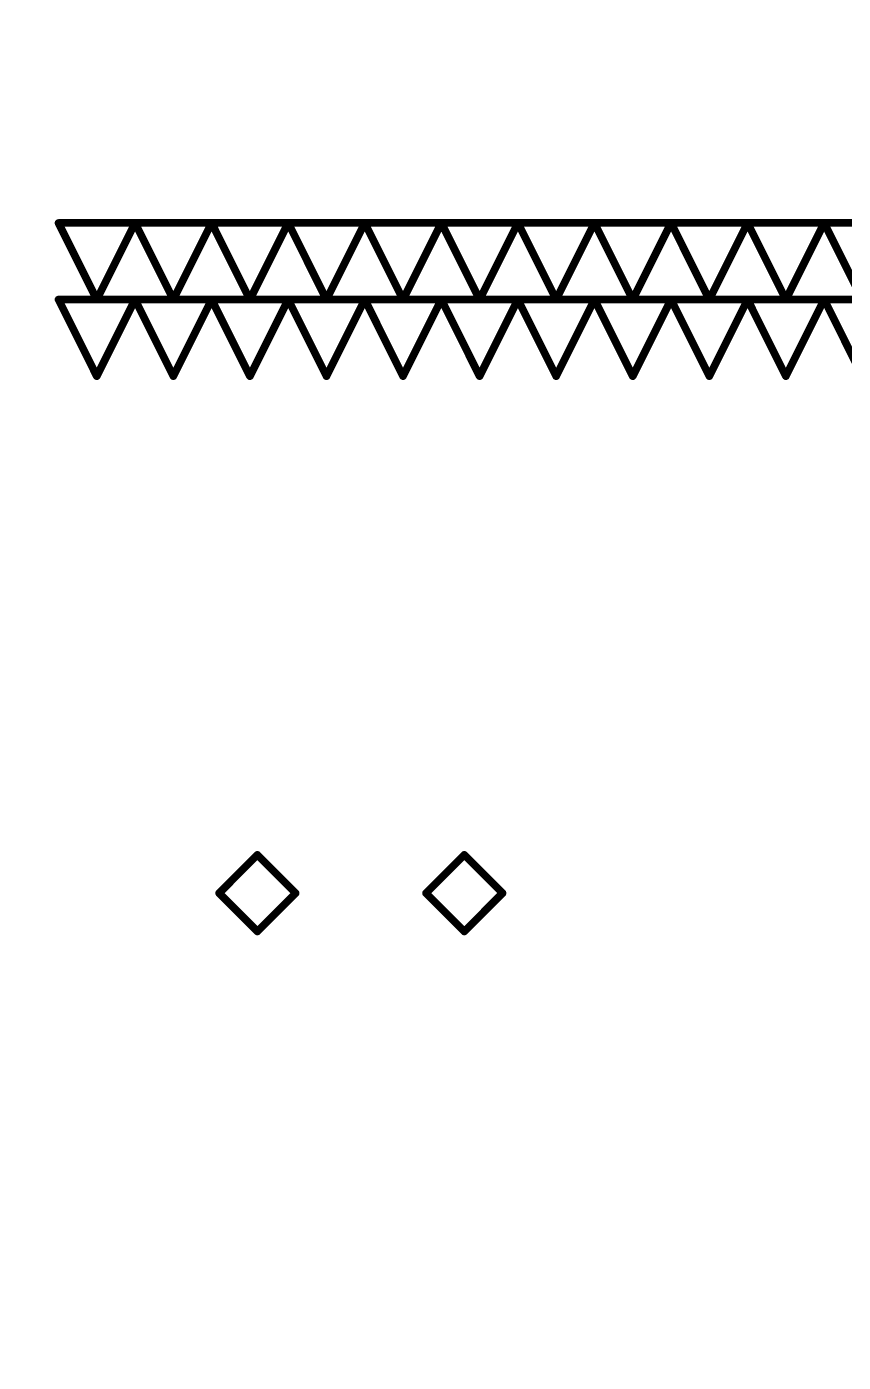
# Model space of a CAD drawing. Header units: millimetres. Extents: x -55 to 2039, y 0 to 512.
# Drawn here: x 146.93 to 168.26, y 287.55 to 322.42 of the extents above; entities that cross this region are included whole.
import ezdxf
from ezdxf import colors
from ezdxf.entities.mleader import LeaderData, LeaderLine
from ezdxf.enums import TextEntityAlignment as Align
from ezdxf.math import Vec2, Vec3

# ---------------------------------------------------------------- set-up
doc = ezdxf.new("R2010")
doc.units = ezdxf.units.MM
doc.linetypes.add('Сплошная', pattern=[0])
doc.layers.add('Drill Drawing', color=1, linetype='Continuous')
doc.layers.add('Виды', color=30, linetype='Continuous')
doc.layers.add('текст', color=2, linetype='Continuous', lineweight=30)
doc.styles.add('GOST TYPE B', font='', dxfattribs={"height": 3.5})
doc.styles.get('GOST TYPE B').set_extended_font_data('GOST type B')

# ---------------------------------------------------------------- blocks, each defined once
blk = doc.blocks.new('Шероховатость')
at = {"lineweight": 50, "transparency": 16777216}
for p, q in [((-32.506, -11.445), (-28.785, -5)), ((-28.785, -5), (-5, -5)), ((-10.278, -11.581), (-7.16, -6.181)), ((-34.366, -8.223), (-32.506, -11.445)), ((-11.836, -8.881), (-10.278, -11.581))]:
    blk.add_line(p, q, dxfattribs=at)
at = {"layer": 'текст', "linetype": 'Continuous', "lineweight": 25, "transparency": 16777216, "insert": (-29.093, -6.142), "char_height": 5, "attachment_point": 1, "style": 'GOST TYPE B'}
blk.add_mtext_dynamic_manual_height_columns('Ra6,3{\\fGOST Type AU|b1|i0|c204|p2;(   )}', width=25.94731, gutter_width=17.5, heights=[0], dxfattribs=at)
blk = doc.blocks.new('_DotSmall')
at = {"color": 0, "linetype": 'ByBlock', "lineweight": 60, "const_width": 0.5}
blk.add_lwpolyline([(-0.0625, 0, 1), (0.0625, 0, 1)], format="xyb", close=True, dxfattribs=at)
blk = doc.blocks.new('Вид с →')
at = {"linetype": 'Continuous', "lineweight": 25, "transparency": 16777216}
for q in [(28.03, 4.046), (30.858, 4.046)]:
    blk.add_line((29.444, 2.632), q, dxfattribs=at)
blk.add_circle((32.944, 2.632), 3.5, dxfattribs=at)
blk.add_circle((32.944, 2.632), 3.5, dxfattribs=at)
at = {"linetype": 'Continuous', "lineweight": 50, "transparency": 16777216, "style": 'GOST TYPE B'}
blk.add_attdef('ВИД(_:_)', text='', height=7, dxfattribs=at).set_placement((27.226, 3.5), align=Align.MIDDLE_RIGHT)

msp = doc.modelspace()

# ---------------------------------------------------------------- linework, layer by layer
at = {"layer": 'Drill Drawing'}
for points in [[(147.7556, 317.2965, 0.2, 0.2, 0), (149.7556, 317.2965, 0.2, 0.2, 0)], [(147.7556, 317.2965, 0.2, 0.2, 0), (148.7556, 315.2965, 0.2, 0.2, 0)], [(148.7556, 315.2965, 0.2, 0.2, 0), (149.7556, 317.2965, 0.2, 0.2, 0)], [(149.7556, 317.2965, 0.2, 0.2, 0), (151.7556, 317.2965, 0.2, 0.2, 0)], [(149.7556, 317.2965, 0.2, 0.2, 0), (150.7556, 315.2965, 0.2, 0.2, 0)], [(150.7556, 315.2965, 0.2, 0.2, 0), (151.7556, 317.2965, 0.2, 0.2, 0)], [(151.7556, 317.2965, 0.2, 0.2, 0), (153.7556, 317.2965, 0.2, 0.2, 0)], [(151.7556, 317.2965, 0.2, 0.2, 0), (152.7556, 315.2965, 0.2, 0.2, 0)], [(152.7556, 315.2965, 0.2, 0.2, 0), (153.7556, 317.2965, 0.2, 0.2, 0)], [(153.7556, 317.2965, 0.2, 0.2, 0), (155.7556, 317.2965, 0.2, 0.2, 0)], [(153.7556, 317.2965, 0.2, 0.2, 0), (154.7556, 315.2965, 0.2, 0.2, 0)], [(154.7556, 315.2965, 0.2, 0.2, 0), (155.7556, 317.2965, 0.2, 0.2, 0)], [(155.7556, 317.2965, 0.2, 0.2, 0), (157.7556, 317.2965, 0.2, 0.2, 0)], [(155.7556, 317.2965, 0.2, 0.2, 0), (156.7556, 315.2965, 0.2, 0.2, 0)], [(156.7556, 315.2965, 0.2, 0.2, 0), (157.7556, 317.2965, 0.2, 0.2, 0)], [(157.7556, 317.2965, 0.2, 0.2, 0), (159.7556, 317.2965, 0.2, 0.2, 0)], [(157.7556, 317.2965, 0.2, 0.2, 0), (158.7556, 315.2965, 0.2, 0.2, 0)], [(158.7556, 315.2965, 0.2, 0.2, 0), (159.7556, 317.2965, 0.2, 0.2, 0)], [(159.7556, 317.2965, 0.2, 0.2, 0), (161.7556, 317.2965, 0.2, 0.2, 0)], [(159.7556, 317.2965, 0.2, 0.2, 0), (160.7556, 315.2965, 0.2, 0.2, 0)], [(160.7556, 315.2965, 0.2, 0.2, 0), (161.7556, 317.2965, 0.2, 0.2, 0)], [(161.7556, 317.2965, 0.2, 0.2, 0), (163.7556, 317.2965, 0.2, 0.2, 0)], [(161.7556, 317.2965, 0.2, 0.2, 0), (162.7556, 315.2965, 0.2, 0.2, 0)], [(162.7556, 315.2965, 0.2, 0.2, 0), (163.7556, 317.2965, 0.2, 0.2, 0)], [(163.7556, 317.2965, 0.2, 0.2, 0), (165.7556, 317.2965, 0.2, 0.2, 0)], [(163.7556, 317.2965, 0.2, 0.2, 0), (164.7556, 315.2965, 0.2, 0.2, 0)], [(164.7556, 315.2965, 0.2, 0.2, 0), (165.7556, 317.2965, 0.2, 0.2, 0)], [(165.7556, 317.2965, 0.2, 0.2, 0), (167.7556, 317.2965, 0.2, 0.2, 0)], [(165.7556, 317.2965, 0.2, 0.2, 0), (166.7556, 315.2965, 0.2, 0.2, 0)], [(166.7556, 315.2965, 0.2, 0.2, 0), (167.7556, 317.2965, 0.2, 0.2, 0)], [(167.7556, 317.2965, 0.2, 0.2, 0), (169.7556, 317.2965, 0.2, 0.2, 0)], [(167.7556, 317.2965, 0.2, 0.2, 0), (168.7556, 315.2965, 0.2, 0.2, 0)], [(147.7556, 315.2965, 0.2, 0.2, 0), (149.7556, 315.2965, 0.2, 0.2, 0)], [(147.7556, 315.2965, 0.2, 0.2, 0), (148.7556, 313.2965, 0.2, 0.2, 0)], [(148.7556, 313.2965, 0.2, 0.2, 0), (149.7556, 315.2965, 0.2, 0.2, 0)], [(149.7556, 315.2965, 0.2, 0.2, 0), (151.7556, 315.2965, 0.2, 0.2, 0)], [(149.7556, 315.2965, 0.2, 0.2, 0), (150.7556, 313.2965, 0.2, 0.2, 0)], [(150.7556, 313.2965, 0.2, 0.2, 0), (151.7556, 315.2965, 0.2, 0.2, 0)], [(151.7556, 315.2965, 0.2, 0.2, 0), (153.7556, 315.2965, 0.2, 0.2, 0)], [(151.7556, 315.2965, 0.2, 0.2, 0), (152.7556, 313.2965, 0.2, 0.2, 0)], [(152.7556, 313.2965, 0.2, 0.2, 0), (153.7556, 315.2965, 0.2, 0.2, 0)], [(153.7556, 315.2965, 0.2, 0.2, 0), (155.7556, 315.2965, 0.2, 0.2, 0)], [(153.7556, 315.2965, 0.2, 0.2, 0), (154.7556, 313.2965, 0.2, 0.2, 0)], [(154.7556, 313.2965, 0.2, 0.2, 0), (155.7556, 315.2965, 0.2, 0.2, 0)], [(155.7556, 315.2965, 0.2, 0.2, 0), (157.7556, 315.2965, 0.2, 0.2, 0)], [(155.7556, 315.2965, 0.2, 0.2, 0), (156.7556, 313.2965, 0.2, 0.2, 0)], [(156.7556, 313.2965, 0.2, 0.2, 0), (157.7556, 315.2965, 0.2, 0.2, 0)], [(157.7556, 315.2965, 0.2, 0.2, 0), (159.7556, 315.2965, 0.2, 0.2, 0)], [(157.7556, 315.2965, 0.2, 0.2, 0), (158.7556, 313.2965, 0.2, 0.2, 0)], [(158.7556, 313.2965, 0.2, 0.2, 0), (159.7556, 315.2965, 0.2, 0.2, 0)], [(159.7556, 315.2965, 0.2, 0.2, 0), (161.7556, 315.2965, 0.2, 0.2, 0)], [(159.7556, 315.2965, 0.2, 0.2, 0), (160.7556, 313.2965, 0.2, 0.2, 0)], [(160.7556, 313.2965, 0.2, 0.2, 0), (161.7556, 315.2965, 0.2, 0.2, 0)], [(161.7556, 315.2965, 0.2, 0.2, 0), (163.7556, 315.2965, 0.2, 0.2, 0)], [(161.7556, 315.2965, 0.2, 0.2, 0), (162.7556, 313.2965, 0.2, 0.2, 0)], [(162.7556, 313.2965, 0.2, 0.2, 0), (163.7556, 315.2965, 0.2, 0.2, 0)], [(163.7556, 315.2965, 0.2, 0.2, 0), (165.7556, 315.2965, 0.2, 0.2, 0)], [(163.7556, 315.2965, 0.2, 0.2, 0), (164.7556, 313.2965, 0.2, 0.2, 0)], [(164.7556, 313.2965, 0.2, 0.2, 0), (165.7556, 315.2965, 0.2, 0.2, 0)], [(165.7556, 315.2965, 0.2, 0.2, 0), (167.7556, 315.2965, 0.2, 0.2, 0)], [(165.7556, 315.2965, 0.2, 0.2, 0), (166.7556, 313.2965, 0.2, 0.2, 0)], [(166.7556, 313.2965, 0.2, 0.2, 0), (167.7556, 315.2965, 0.2, 0.2, 0)], [(167.7556, 315.2965, 0.2, 0.2, 0), (169.7556, 315.2965, 0.2, 0.2, 0)], [(167.7556, 315.2965, 0.2, 0.2, 0), (168.7556, 313.2965, 0.2, 0.2, 0)], [(151.9506, 299.7965, 0.2, 0.2, 0), (152.9506, 300.7965, 0.2, 0.2, 0)], [(152.9506, 300.7965, 0.2, 0.2, 0), (153.9506, 299.7965, 0.2, 0.2, 0)], [(157.3556, 299.7965, 0.2, 0.2, 0), (158.3556, 300.7965, 0.2, 0.2, 0)], [(158.3556, 300.7965, 0.2, 0.2, 0), (159.3556, 299.7965, 0.2, 0.2, 0)], [(151.9506, 299.7965, 0.2, 0.2, 0), (152.9506, 298.7965, 0.2, 0.2, 0)], [(152.9506, 298.7965, 0.2, 0.2, 0), (153.9506, 299.7965, 0.2, 0.2, 0)], [(157.3556, 299.7965, 0.2, 0.2, 0), (158.3556, 298.7965, 0.2, 0.2, 0)], [(158.3556, 298.7965, 0.2, 0.2, 0), (159.3556, 299.7965, 0.2, 0.2, 0)]]:
    msp.add_lwpolyline(points, format="xyseb", dxfattribs=at)
for points in [[(147.7056, 317.2965, 0.1, 0.1, 1), (147.8056, 317.2965, 0.1, 0.1, 1)], [(147.7056, 317.2965, 0.1, 0.1, 1), (147.8056, 317.2965, 0.1, 0.1, 1)], [(149.7056, 317.2965, 0.1, 0.1, 1), (149.8056, 317.2965, 0.1, 0.1, 1)], [(149.7056, 317.2965, 0.1, 0.1, 1), (149.8056, 317.2965, 0.1, 0.1, 1)], [(149.7056, 317.2965, 0.1, 0.1, 1), (149.8056, 317.2965, 0.1, 0.1, 1)], [(149.7056, 317.2965, 0.1, 0.1, 1), (149.8056, 317.2965, 0.1, 0.1, 1)], [(151.7056, 317.2965, 0.1, 0.1, 1), (151.8056, 317.2965, 0.1, 0.1, 1)], [(151.7056, 317.2965, 0.1, 0.1, 1), (151.8056, 317.2965, 0.1, 0.1, 1)], [(151.7056, 317.2965, 0.1, 0.1, 1), (151.8056, 317.2965, 0.1, 0.1, 1)], [(151.7056, 317.2965, 0.1, 0.1, 1), (151.8056, 317.2965, 0.1, 0.1, 1)], [(153.7056, 317.2965, 0.1, 0.1, 1), (153.8056, 317.2965, 0.1, 0.1, 1)], [(153.7056, 317.2965, 0.1, 0.1, 1), (153.8056, 317.2965, 0.1, 0.1, 1)], [(153.7056, 317.2965, 0.1, 0.1, 1), (153.8056, 317.2965, 0.1, 0.1, 1)], [(153.7056, 317.2965, 0.1, 0.1, 1), (153.8056, 317.2965, 0.1, 0.1, 1)], [(155.7056, 317.2965, 0.1, 0.1, 1), (155.8056, 317.2965, 0.1, 0.1, 1)], [(155.7056, 317.2965, 0.1, 0.1, 1), (155.8056, 317.2965, 0.1, 0.1, 1)], [(155.7056, 317.2965, 0.1, 0.1, 1), (155.8056, 317.2965, 0.1, 0.1, 1)], [(155.7056, 317.2965, 0.1, 0.1, 1), (155.8056, 317.2965, 0.1, 0.1, 1)], [(157.7056, 317.2965, 0.1, 0.1, 1), (157.8056, 317.2965, 0.1, 0.1, 1)], [(157.7056, 317.2965, 0.1, 0.1, 1), (157.8056, 317.2965, 0.1, 0.1, 1)], [(157.7056, 317.2965, 0.1, 0.1, 1), (157.8056, 317.2965, 0.1, 0.1, 1)], [(157.7056, 317.2965, 0.1, 0.1, 1), (157.8056, 317.2965, 0.1, 0.1, 1)], [(159.7056, 317.2965, 0.1, 0.1, 1), (159.8056, 317.2965, 0.1, 0.1, 1)], [(159.7056, 317.2965, 0.1, 0.1, 1), (159.8056, 317.2965, 0.1, 0.1, 1)], [(159.7056, 317.2965, 0.1, 0.1, 1), (159.8056, 317.2965, 0.1, 0.1, 1)], [(159.7056, 317.2965, 0.1, 0.1, 1), (159.8056, 317.2965, 0.1, 0.1, 1)], [(161.7056, 317.2965, 0.1, 0.1, 1), (161.8056, 317.2965, 0.1, 0.1, 1)], [(161.7056, 317.2965, 0.1, 0.1, 1), (161.8056, 317.2965, 0.1, 0.1, 1)], [(161.7056, 317.2965, 0.1, 0.1, 1), (161.8056, 317.2965, 0.1, 0.1, 1)], [(161.7056, 317.2965, 0.1, 0.1, 1), (161.8056, 317.2965, 0.1, 0.1, 1)], [(163.7056, 317.2965, 0.1, 0.1, 1), (163.8056, 317.2965, 0.1, 0.1, 1)], [(163.7056, 317.2965, 0.1, 0.1, 1), (163.8056, 317.2965, 0.1, 0.1, 1)], [(163.7056, 317.2965, 0.1, 0.1, 1), (163.8056, 317.2965, 0.1, 0.1, 1)], [(163.7056, 317.2965, 0.1, 0.1, 1), (163.8056, 317.2965, 0.1, 0.1, 1)], [(165.7056, 317.2965, 0.1, 0.1, 1), (165.8056, 317.2965, 0.1, 0.1, 1)], [(165.7056, 317.2965, 0.1, 0.1, 1), (165.8056, 317.2965, 0.1, 0.1, 1)], [(165.7056, 317.2965, 0.1, 0.1, 1), (165.8056, 317.2965, 0.1, 0.1, 1)], [(165.7056, 317.2965, 0.1, 0.1, 1), (165.8056, 317.2965, 0.1, 0.1, 1)], [(167.7056, 317.2965, 0.1, 0.1, 1), (167.8056, 317.2965, 0.1, 0.1, 1)], [(167.7056, 317.2965, 0.1, 0.1, 1), (167.8056, 317.2965, 0.1, 0.1, 1)], [(167.7056, 317.2965, 0.1, 0.1, 1), (167.8056, 317.2965, 0.1, 0.1, 1)], [(167.7056, 317.2965, 0.1, 0.1, 1), (167.8056, 317.2965, 0.1, 0.1, 1)], [(147.7056, 315.2965, 0.1, 0.1, 1), (147.8056, 315.2965, 0.1, 0.1, 1)], [(147.7056, 315.2965, 0.1, 0.1, 1), (147.8056, 315.2965, 0.1, 0.1, 1)], [(148.7056, 315.2965, 0.1, 0.1, 1), (148.8056, 315.2965, 0.1, 0.1, 1)], [(148.7056, 315.2965, 0.1, 0.1, 1), (148.8056, 315.2965, 0.1, 0.1, 1)], [(149.7056, 315.2965, 0.1, 0.1, 1), (149.8056, 315.2965, 0.1, 0.1, 1)], [(149.7056, 315.2965, 0.1, 0.1, 1), (149.8056, 315.2965, 0.1, 0.1, 1)], [(149.7056, 315.2965, 0.1, 0.1, 1), (149.8056, 315.2965, 0.1, 0.1, 1)], [(149.7056, 315.2965, 0.1, 0.1, 1), (149.8056, 315.2965, 0.1, 0.1, 1)], [(150.7056, 315.2965, 0.1, 0.1, 1), (150.8056, 315.2965, 0.1, 0.1, 1)], [(150.7056, 315.2965, 0.1, 0.1, 1), (150.8056, 315.2965, 0.1, 0.1, 1)], [(151.7056, 315.2965, 0.1, 0.1, 1), (151.8056, 315.2965, 0.1, 0.1, 1)], [(151.7056, 315.2965, 0.1, 0.1, 1), (151.8056, 315.2965, 0.1, 0.1, 1)], [(151.7056, 315.2965, 0.1, 0.1, 1), (151.8056, 315.2965, 0.1, 0.1, 1)], [(151.7056, 315.2965, 0.1, 0.1, 1), (151.8056, 315.2965, 0.1, 0.1, 1)], [(152.7056, 315.2965, 0.1, 0.1, 1), (152.8056, 315.2965, 0.1, 0.1, 1)], [(152.7056, 315.2965, 0.1, 0.1, 1), (152.8056, 315.2965, 0.1, 0.1, 1)], [(153.7056, 315.2965, 0.1, 0.1, 1), (153.8056, 315.2965, 0.1, 0.1, 1)], [(153.7056, 315.2965, 0.1, 0.1, 1), (153.8056, 315.2965, 0.1, 0.1, 1)], [(153.7056, 315.2965, 0.1, 0.1, 1), (153.8056, 315.2965, 0.1, 0.1, 1)], [(153.7056, 315.2965, 0.1, 0.1, 1), (153.8056, 315.2965, 0.1, 0.1, 1)], [(154.7056, 315.2965, 0.1, 0.1, 1), (154.8056, 315.2965, 0.1, 0.1, 1)], [(154.7056, 315.2965, 0.1, 0.1, 1), (154.8056, 315.2965, 0.1, 0.1, 1)], [(155.7056, 315.2965, 0.1, 0.1, 1), (155.8056, 315.2965, 0.1, 0.1, 1)], [(155.7056, 315.2965, 0.1, 0.1, 1), (155.8056, 315.2965, 0.1, 0.1, 1)], [(155.7056, 315.2965, 0.1, 0.1, 1), (155.8056, 315.2965, 0.1, 0.1, 1)], [(155.7056, 315.2965, 0.1, 0.1, 1), (155.8056, 315.2965, 0.1, 0.1, 1)], [(156.7056, 315.2965, 0.1, 0.1, 1), (156.8056, 315.2965, 0.1, 0.1, 1)], [(156.7056, 315.2965, 0.1, 0.1, 1), (156.8056, 315.2965, 0.1, 0.1, 1)], [(157.7056, 315.2965, 0.1, 0.1, 1), (157.8056, 315.2965, 0.1, 0.1, 1)], [(157.7056, 315.2965, 0.1, 0.1, 1), (157.8056, 315.2965, 0.1, 0.1, 1)], [(157.7056, 315.2965, 0.1, 0.1, 1), (157.8056, 315.2965, 0.1, 0.1, 1)], [(157.7056, 315.2965, 0.1, 0.1, 1), (157.8056, 315.2965, 0.1, 0.1, 1)], [(158.7056, 315.2965, 0.1, 0.1, 1), (158.8056, 315.2965, 0.1, 0.1, 1)], [(158.7056, 315.2965, 0.1, 0.1, 1), (158.8056, 315.2965, 0.1, 0.1, 1)], [(159.7056, 315.2965, 0.1, 0.1, 1), (159.8056, 315.2965, 0.1, 0.1, 1)], [(159.7056, 315.2965, 0.1, 0.1, 1), (159.8056, 315.2965, 0.1, 0.1, 1)], [(159.7056, 315.2965, 0.1, 0.1, 1), (159.8056, 315.2965, 0.1, 0.1, 1)], [(159.7056, 315.2965, 0.1, 0.1, 1), (159.8056, 315.2965, 0.1, 0.1, 1)], [(160.7056, 315.2965, 0.1, 0.1, 1), (160.8056, 315.2965, 0.1, 0.1, 1)], [(160.7056, 315.2965, 0.1, 0.1, 1), (160.8056, 315.2965, 0.1, 0.1, 1)], [(161.7056, 315.2965, 0.1, 0.1, 1), (161.8056, 315.2965, 0.1, 0.1, 1)], [(161.7056, 315.2965, 0.1, 0.1, 1), (161.8056, 315.2965, 0.1, 0.1, 1)], [(161.7056, 315.2965, 0.1, 0.1, 1), (161.8056, 315.2965, 0.1, 0.1, 1)], [(161.7056, 315.2965, 0.1, 0.1, 1), (161.8056, 315.2965, 0.1, 0.1, 1)], [(162.7056, 315.2965, 0.1, 0.1, 1), (162.8056, 315.2965, 0.1, 0.1, 1)], [(162.7056, 315.2965, 0.1, 0.1, 1), (162.8056, 315.2965, 0.1, 0.1, 1)], [(163.7056, 315.2965, 0.1, 0.1, 1), (163.8056, 315.2965, 0.1, 0.1, 1)], [(163.7056, 315.2965, 0.1, 0.1, 1), (163.8056, 315.2965, 0.1, 0.1, 1)], [(163.7056, 315.2965, 0.1, 0.1, 1), (163.8056, 315.2965, 0.1, 0.1, 1)], [(163.7056, 315.2965, 0.1, 0.1, 1), (163.8056, 315.2965, 0.1, 0.1, 1)], [(164.7056, 315.2965, 0.1, 0.1, 1), (164.8056, 315.2965, 0.1, 0.1, 1)], [(164.7056, 315.2965, 0.1, 0.1, 1), (164.8056, 315.2965, 0.1, 0.1, 1)], [(165.7056, 315.2965, 0.1, 0.1, 1), (165.8056, 315.2965, 0.1, 0.1, 1)], [(165.7056, 315.2965, 0.1, 0.1, 1), (165.8056, 315.2965, 0.1, 0.1, 1)], [(165.7056, 315.2965, 0.1, 0.1, 1), (165.8056, 315.2965, 0.1, 0.1, 1)], [(165.7056, 315.2965, 0.1, 0.1, 1), (165.8056, 315.2965, 0.1, 0.1, 1)], [(166.7056, 315.2965, 0.1, 0.1, 1), (166.8056, 315.2965, 0.1, 0.1, 1)], [(166.7056, 315.2965, 0.1, 0.1, 1), (166.8056, 315.2965, 0.1, 0.1, 1)], [(167.7056, 315.2965, 0.1, 0.1, 1), (167.8056, 315.2965, 0.1, 0.1, 1)], [(167.7056, 315.2965, 0.1, 0.1, 1), (167.8056, 315.2965, 0.1, 0.1, 1)], [(167.7056, 315.2965, 0.1, 0.1, 1), (167.8056, 315.2965, 0.1, 0.1, 1)], [(167.7056, 315.2965, 0.1, 0.1, 1), (167.8056, 315.2965, 0.1, 0.1, 1)], [(148.7056, 313.2965, 0.1, 0.1, 1), (148.8056, 313.2965, 0.1, 0.1, 1)], [(148.7056, 313.2965, 0.1, 0.1, 1), (148.8056, 313.2965, 0.1, 0.1, 1)], [(150.7056, 313.2965, 0.1, 0.1, 1), (150.8056, 313.2965, 0.1, 0.1, 1)], [(150.7056, 313.2965, 0.1, 0.1, 1), (150.8056, 313.2965, 0.1, 0.1, 1)], [(152.7056, 313.2965, 0.1, 0.1, 1), (152.8056, 313.2965, 0.1, 0.1, 1)], [(152.7056, 313.2965, 0.1, 0.1, 1), (152.8056, 313.2965, 0.1, 0.1, 1)], [(154.7056, 313.2965, 0.1, 0.1, 1), (154.8056, 313.2965, 0.1, 0.1, 1)], [(154.7056, 313.2965, 0.1, 0.1, 1), (154.8056, 313.2965, 0.1, 0.1, 1)], [(156.7056, 313.2965, 0.1, 0.1, 1), (156.8056, 313.2965, 0.1, 0.1, 1)], [(156.7056, 313.2965, 0.1, 0.1, 1), (156.8056, 313.2965, 0.1, 0.1, 1)], [(158.7056, 313.2965, 0.1, 0.1, 1), (158.8056, 313.2965, 0.1, 0.1, 1)], [(158.7056, 313.2965, 0.1, 0.1, 1), (158.8056, 313.2965, 0.1, 0.1, 1)], [(160.7056, 313.2965, 0.1, 0.1, 1), (160.8056, 313.2965, 0.1, 0.1, 1)], [(160.7056, 313.2965, 0.1, 0.1, 1), (160.8056, 313.2965, 0.1, 0.1, 1)], [(162.7056, 313.2965, 0.1, 0.1, 1), (162.8056, 313.2965, 0.1, 0.1, 1)], [(162.7056, 313.2965, 0.1, 0.1, 1), (162.8056, 313.2965, 0.1, 0.1, 1)], [(164.7056, 313.2965, 0.1, 0.1, 1), (164.8056, 313.2965, 0.1, 0.1, 1)], [(164.7056, 313.2965, 0.1, 0.1, 1), (164.8056, 313.2965, 0.1, 0.1, 1)], [(166.7056, 313.2965, 0.1, 0.1, 1), (166.8056, 313.2965, 0.1, 0.1, 1)], [(166.7056, 313.2965, 0.1, 0.1, 1), (166.8056, 313.2965, 0.1, 0.1, 1)], [(152.9006, 300.7965, 0.1, 0.1, 1), (153.0006, 300.7965, 0.1, 0.1, 1)], [(152.9006, 300.7965, 0.1, 0.1, 1), (153.0006, 300.7965, 0.1, 0.1, 1)], [(158.3056, 300.7965, 0.1, 0.1, 1), (158.4056, 300.7965, 0.1, 0.1, 1)], [(158.3056, 300.7965, 0.1, 0.1, 1), (158.4056, 300.7965, 0.1, 0.1, 1)], [(151.9006, 299.7965, 0.1, 0.1, 1), (152.0006, 299.7965, 0.1, 0.1, 1)], [(151.9006, 299.7965, 0.1, 0.1, 1), (152.0006, 299.7965, 0.1, 0.1, 1)], [(153.9006, 299.7965, 0.1, 0.1, 1), (154.0006, 299.7965, 0.1, 0.1, 1)], [(153.9006, 299.7965, 0.1, 0.1, 1), (154.0006, 299.7965, 0.1, 0.1, 1)], [(157.3056, 299.7965, 0.1, 0.1, 1), (157.4056, 299.7965, 0.1, 0.1, 1)], [(157.3056, 299.7965, 0.1, 0.1, 1), (157.4056, 299.7965, 0.1, 0.1, 1)], [(159.3056, 299.7965, 0.1, 0.1, 1), (159.4056, 299.7965, 0.1, 0.1, 1)], [(159.3056, 299.7965, 0.1, 0.1, 1), (159.4056, 299.7965, 0.1, 0.1, 1)], [(152.9006, 298.7965, 0.1, 0.1, 1), (153.0006, 298.7965, 0.1, 0.1, 1)], [(152.9006, 298.7965, 0.1, 0.1, 1), (153.0006, 298.7965, 0.1, 0.1, 1)], [(158.3056, 298.7965, 0.1, 0.1, 1), (158.4056, 298.7965, 0.1, 0.1, 1)], [(158.3056, 298.7965, 0.1, 0.1, 1), (158.4056, 298.7965, 0.1, 0.1, 1)]]:
    msp.add_lwpolyline(points, format="xyseb", close=True, dxfattribs=at)

# ---------------------------------------------------------------- leaders
at = {"linetype": 'Continuous', "lineweight": 25}
ml = msp.add_multileader_block('Standard', dxfattribs=at)
ml.set_content('Шероховатость', color=256)
ml.set_leader_properties(linetype='Сплошная', lineweight=25)
ml.set_arrow_properties(name='DOTSMALL')
ml.build(insert=Vec2(0, 0))
ml.multileader.update_dxf_attribs({"leader_type": 0, "has_dogleg": 0, "text_left_attachment_type": 6, "text_right_attachment_type": 6, "dogleg_length": 0.3, "arrow_head_size": 1, "block_connection_type": 1})
ctx = ml.context
ctx.base_point, ctx.char_height, ctx.arrow_head_size, ctx.landing_gap_size, ctx.plane_origin = Vec3(608.1585, 432.5126), 3.5, 1, 1, Vec3(608.1585, 432.5126)
ctx.left_attachment, ctx.right_attachment, ctx.attachment_type = 6, 6, 1
notes = []
notes.append((ctx, [(0, (0, 0, 0), (0, 0), (1, 0), 1, [])]))
ctx.block.insert = Vec3(608.1585, 432.5126)
at = {"layer": 'Виды', "linetype": 'Continuous', "lineweight": 25}
ml = msp.add_multileader_block('Standard', dxfattribs=at)
ml.set_content('Вид с →', color=256)
ml.set_attribute('ВИД(_:_)', 'А(2:1)', width=0)
ml.set_leader_properties(linetype='Сплошная', lineweight=25)
ml.set_arrow_properties(name='DOTSMALL')
ml.build(insert=Vec2(0, 0))
ml.multileader.update_dxf_attribs({"leader_type": 0, "has_dogleg": 0, "text_left_attachment_type": 6, "text_right_attachment_type": 6, "dogleg_length": 0.3, "arrow_head_size": 1, "block_connection_type": 1})
ctx = ml.context
ctx.base_point, ctx.char_height, ctx.arrow_head_size, ctx.landing_gap_size, ctx.plane_origin = Vec3(1329.0713, 395.8731), 3.5, 1, 1, Vec3(1329.0713, 395.8731)
ctx.left_attachment, ctx.right_attachment, ctx.attachment_type = 6, 6, 1
notes.append((ctx, [(0, (0, 0, 0), (0, 0), (1, 0), 1, [])]))
ctx.block.insert = Vec3(1329.0713, 395.8731)
ml = msp.add_multileader_block('Standard', dxfattribs=at)
ml.set_content('Вид с →', color=256)
ml.set_attribute('ВИД(_:_)', 'Б(4:1)', width=0)
ml.set_leader_properties(linetype='Сплошная', lineweight=25)
ml.set_arrow_properties(name='DOTSMALL')
ml.build(insert=Vec2(0, 0))
ml.multileader.update_dxf_attribs({"leader_type": 0, "has_dogleg": 0, "text_left_attachment_type": 6, "text_right_attachment_type": 6, "dogleg_length": 0.3, "arrow_head_size": 1, "block_connection_type": 1})
ctx = ml.context
ctx.base_point, ctx.char_height, ctx.arrow_head_size, ctx.landing_gap_size, ctx.plane_origin = Vec3(1332.1634, 311.4002), 3.5, 1, 1, Vec3(1332.1634, 311.4002)
ctx.left_attachment, ctx.right_attachment, ctx.attachment_type = 6, 6, 1
notes.append((ctx, [(0, (0, 0, 0), (0, 0), (1, 0), 1, [])]))
ctx.block.insert = Vec3(1332.1634, 311.4002)
for ctx, leaders in notes:
    for number, flags, end, landing, length, lines in leaders:
        leader = LeaderData()
        leader.index, (leader.has_last_leader_line, leader.has_dogleg_vector, leader.attachment_direction) = number, flags
        leader.last_leader_point, leader.dogleg_vector, leader.dogleg_length = Vec3(end), Vec3(landing), length
        for number, points, colour, breaks in lines:
            line = LeaderLine()
            line.index, line.vertices, line.color, line.breaks = number, Vec3.list(points), colors.encode_raw_color(colour), breaks
            leader.lines.append(line)
        ctx.leaders.append(leader)

doc.saveas('drawing.dxf')
